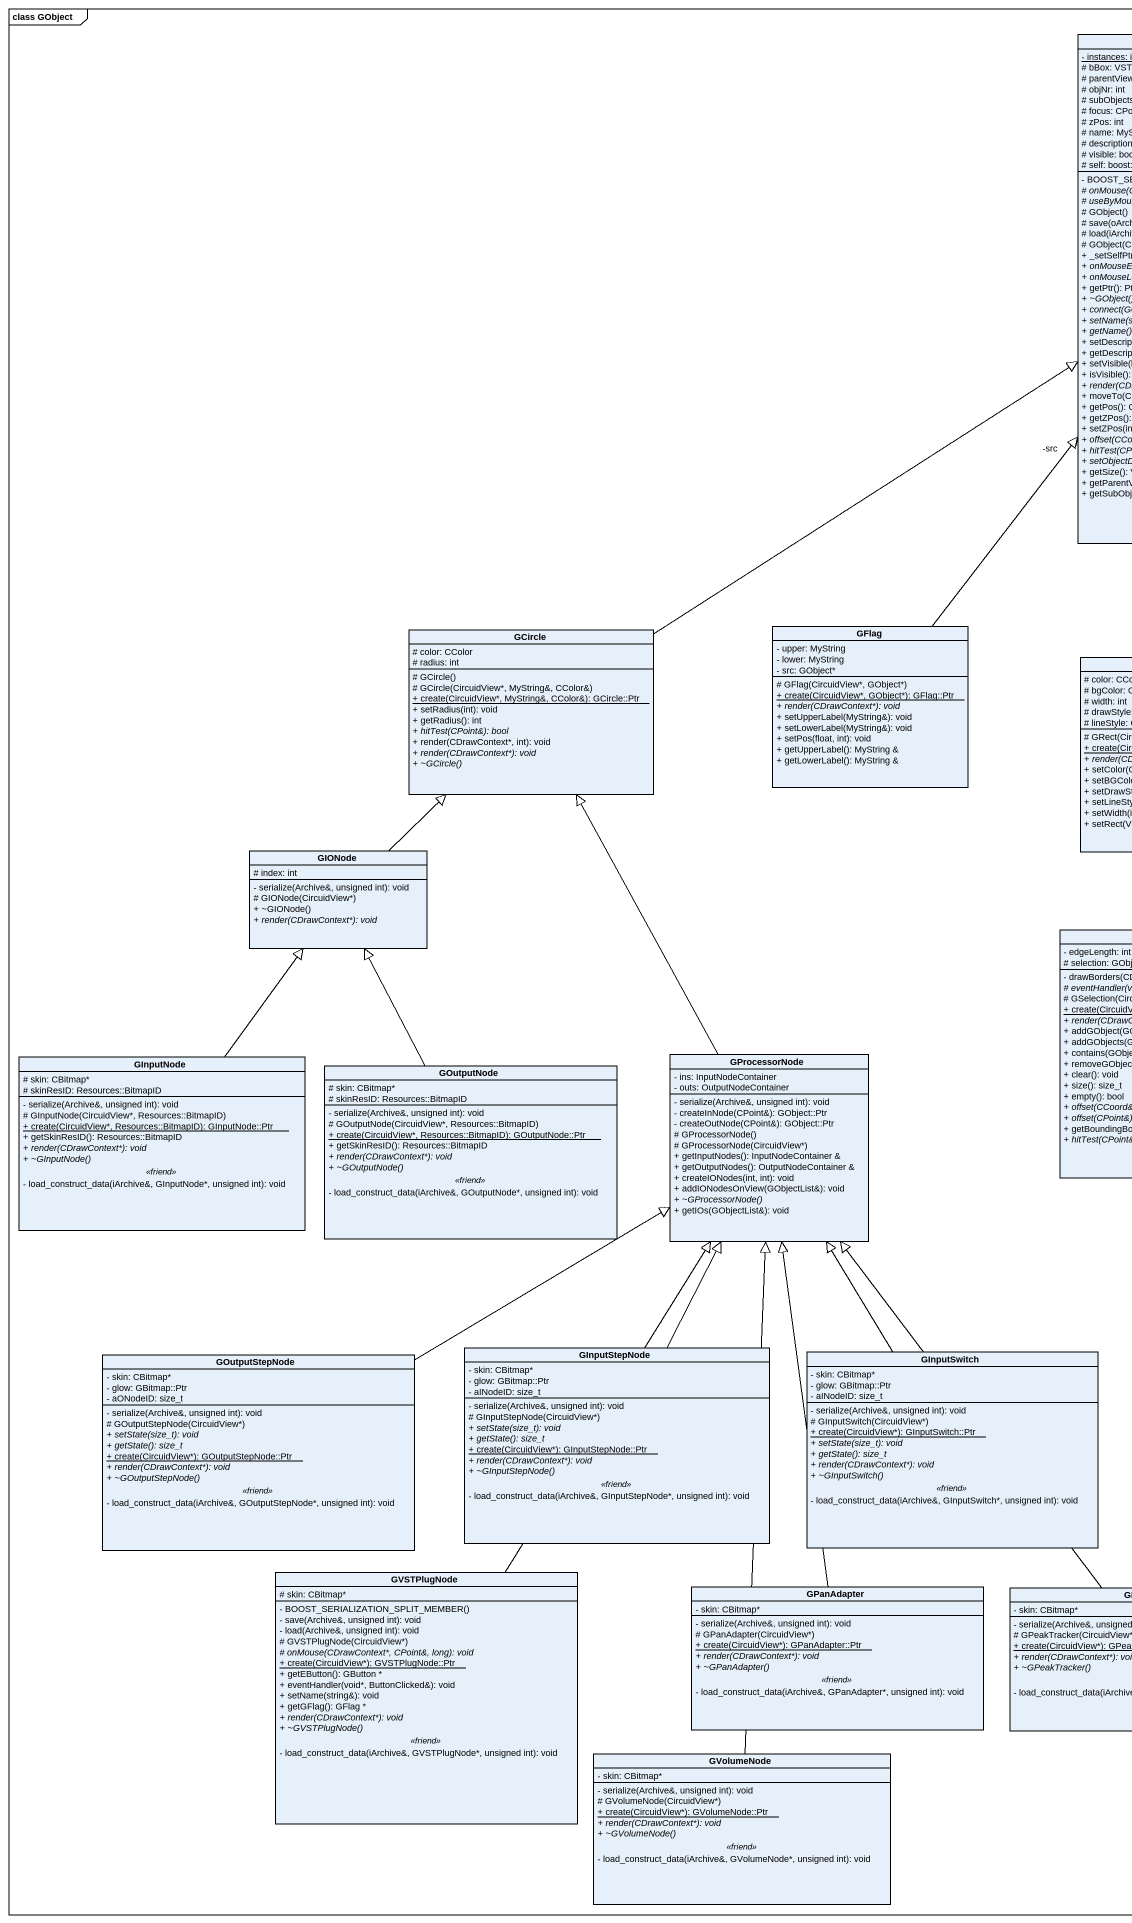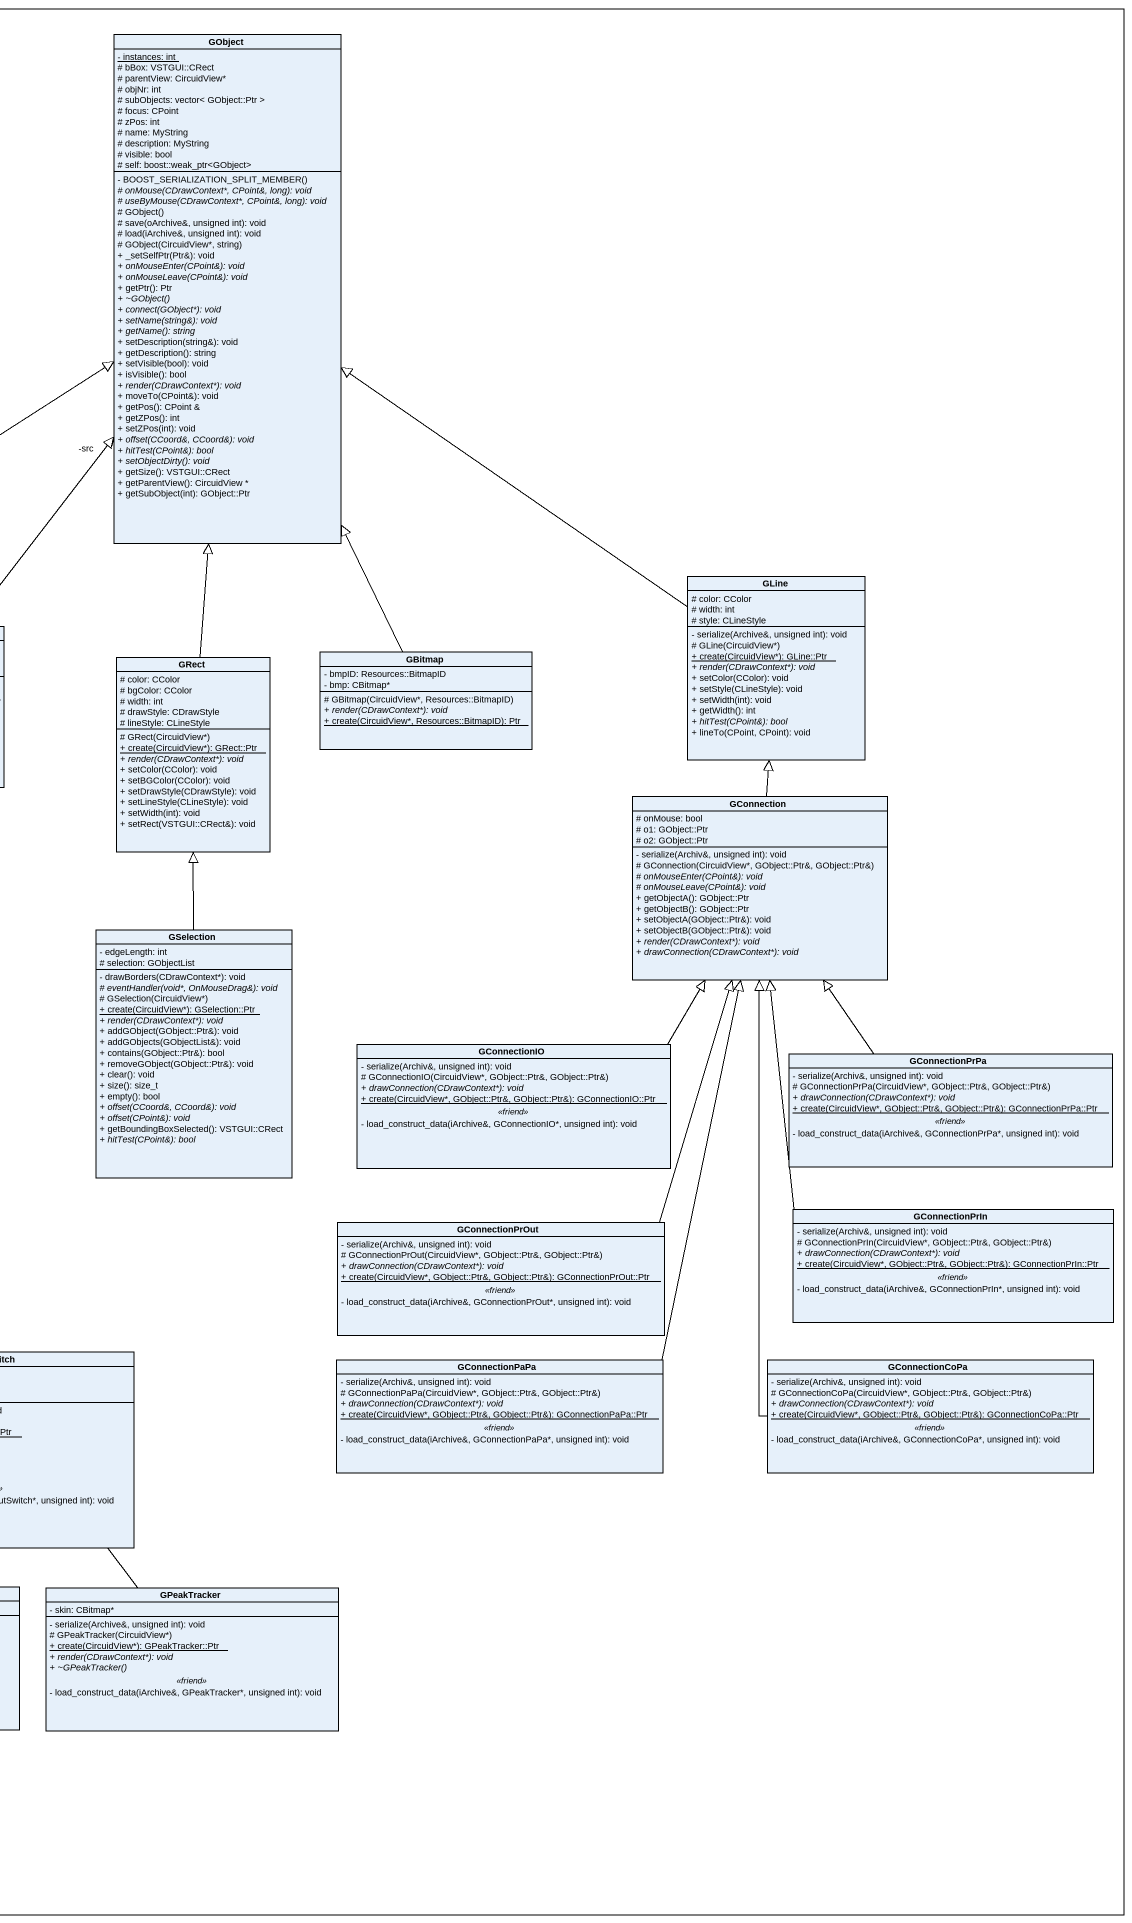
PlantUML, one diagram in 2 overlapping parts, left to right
@startuml
mainframe class GObject
hide circle
hide empty members
skinparam classAttributeIconSize 0
class GObject {
  {static} - instances: int
  # bBox: VSTGUI::CRect
  # parentView: CircuidView*
  # objNr: int
  # subObjects: vector< GObject::Ptr >
  # focus: CPoint
  # zPos: int
  # name: MyString
  # description: MyString
  # visible: bool
  # self: boost::weak_ptr<GObject>
  - BOOST_SERIALIZATION_SPLIT_MEMBER()
  {abstract} # onMouse(CDrawContext*, CPoint&, long): void
  {abstract} # useByMouse(CDrawContext*, CPoint&, long): void
  # GObject()
  # save(oArchive&, unsigned int): void
  # load(iArchive&, unsigned int): void
  # GObject(CircuidView*, string)
  + _setSelfPtr(Ptr&): void
  {abstract} + onMouseEnter(CPoint&): void
  {abstract} + onMouseLeave(CPoint&): void
  + getPtr(): Ptr
  {abstract} + ~GObject()
  {abstract} + connect(GObject*): void
  {abstract} + setName(string&): void
  {abstract} + getName(): string
  + setDescription(string&): void
  + getDescription(): string
  + setVisible(bool): void
  + isVisible(): bool
  {abstract} + render(CDrawContext*): void
  + moveTo(CPoint&): void
  + getPos(): CPoint &
  + getZPos(): int
  + setZPos(int): void
  {abstract} + offset(CCoord&, CCoord&): void
  {abstract} + hitTest(CPoint&): bool
  {abstract} + setObjectDirty(): void
  + getSize(): VSTGUI::CRect
  + getParentView(): CircuidView *
  + getSubObject(int): GObject::Ptr
}
class GLine {
  # color: CColor
  # width: int
  # style: CLineStyle
  - serialize(Archive&, unsigned int): void
  # GLine(CircuidView*)
  {static} + create(CircuidView*): GLine::Ptr
  {abstract} + render(CDrawContext*): void
  + setColor(CColor): void
  + setStyle(CLineStyle): void
  + setWidth(int): void
  + getWidth(): int
  {abstract} + hitTest(CPoint&): bool
  + lineTo(CPoint, CPoint): void
}
class GCircle {
  # color: CColor
  # radius: int
  # GCircle()
  # GCircle(CircuidView*, MyString&, CColor&)
  {static} + create(CircuidView*, MyString&, CColor&): GCircle::Ptr
  + setRadius(int): void
  + getRadius(): int
  {abstract} + hitTest(CPoint&): bool
  + render(CDrawContext*, int): void
  {abstract} + render(CDrawContext*): void
  {abstract} + ~GCircle()
}
class GFlag {
  - upper: MyString
  - lower: MyString
  - src: GObject*
  # GFlag(CircuidView*, GObject*)
  {static} + create(CircuidView*, GObject*): GFlag::Ptr
  {abstract} + render(CDrawContext*): void
  + setUpperLabel(MyString&): void
  + setLowerLabel(MyString&): void
  + setPos(float, int): void
  + getUpperLabel(): MyString &
  + getLowerLabel(): MyString &
}
class GRect {
  # color: CColor
  # bgColor: CColor
  # width: int
  # drawStyle: CDrawStyle
  # lineStyle: CLineStyle
  # GRect(CircuidView*)
  {static} + create(CircuidView*): GRect::Ptr
  {abstract} + render(CDrawContext*): void
  + setColor(CColor): void
  + setBGColor(CColor): void
  + setDrawStyle(CDrawStyle): void
  + setLineStyle(CLineStyle): void
  + setWidth(int): void
  + setRect(VSTGUI::CRect&): void
}
class GBitmap {
  - bmpID: Resources::BitmapID
  - bmp: CBitmap*
  # GBitmap(CircuidView*, Resources::BitmapID)
  {abstract} + render(CDrawContext*): void
  {static} + create(CircuidView*, Resources::BitmapID): Ptr
}
class GConnection {
  # onMouse: bool
  # o1: GObject::Ptr
  # o2: GObject::Ptr
  - serialize(Archiv&, unsigned int): void
  # GConnection(CircuidView*, GObject::Ptr&, GObject::Ptr&)
  {abstract} # onMouseEnter(CPoint&): void
  {abstract} # onMouseLeave(CPoint&): void
  + getObjectA(): GObject::Ptr
  + getObjectB(): GObject::Ptr
  + setObjectA(GObject::Ptr&): void
  + setObjectB(GObject::Ptr&): void
  {abstract} + render(CDrawContext*): void
  {abstract} + drawConnection(CDrawContext*): void
}
class GIONode {
  # index: int
  - serialize(Archive&, unsigned int): void
  # GIONode(CircuidView*)
  + ~GIONode()
  {abstract} + render(CDrawContext*): void
}
class GSelection {
  - edgeLength: int
  # selection: GObjectList
  - drawBorders(CDrawContext*): void
  {abstract} # eventHandler(void*, OnMouseDrag&): void
  # GSelection(CircuidView*)
  {static} + create(CircuidView*): GSelection::Ptr
  {abstract} + render(CDrawContext*): void
  + addGObject(GObject::Ptr&): void
  + addGObjects(GObjectList&): void
  + contains(GObject::Ptr&): bool
  + removeGObject(GObject::Ptr&): void
  + clear(): void
  + size(): size_t
  + empty(): bool
  {abstract} + offset(CCoord&, CCoord&): void
  {abstract} + offset(CPoint&): void
  + getBoundingBoxSelected(): VSTGUI::CRect
  {abstract} + hitTest(CPoint&): bool
}
class GInputNode {
  # skin: CBitmap*
  # skinResID: Resources::BitmapID
  --
  - serialize(Archive&, unsigned int): void
  # GInputNode(CircuidView*, Resources::BitmapID)
  {static} + create(CircuidView*, Resources::BitmapID): GInputNode::Ptr
  + getSkinResID(): Resources::BitmapID
  {abstract} + render(CDrawContext*): void
  {abstract} + ~GInputNode()
  .. <<friend>> ..
  - load_construct_data(iArchive&, GInputNode*, unsigned int): void
}
class GOutputNode {
  # skin: CBitmap*
  # skinResID: Resources::BitmapID
  --
  - serialize(Archive&, unsigned int): void
  # GOutputNode(CircuidView*, Resources::BitmapID)
  {static} + create(CircuidView*, Resources::BitmapID): GOutputNode::Ptr
  + getSkinResID(): Resources::BitmapID
  {abstract} + render(CDrawContext*): void
  {abstract} + ~GOutputNode()
  .. <<friend>> ..
  - load_construct_data(iArchive&, GOutputNode*, unsigned int): void
}
class GProcessorNode {
  - ins: InputNodeContainer
  - outs: OutputNodeContainer
  - serialize(Archive&, unsigned int): void
  - createInNode(CPoint&): GObject::Ptr
  - createOutNode(CPoint&): GObject::Ptr
  # GProcessorNode()
  # GProcessorNode(CircuidView*)
  + getInputNodes(): InputNodeContainer &
  + getOutputNodes(): OutputNodeContainer &
  + createIONodes(int, int): void
  + addIONodesOnView(GObjectList&): void
  {abstract} + ~GProcessorNode()
  + getIOs(GObjectList&): void
}
class GConnectionIO {
  - serialize(Archiv&, unsigned int): void
  # GConnectionIO(CircuidView*, GObject::Ptr&, GObject::Ptr&)
  {abstract} + drawConnection(CDrawContext*): void
  {static} + create(CircuidView*, GObject::Ptr&, GObject::Ptr&): GConnectionIO::Ptr
  .. <<friend>> ..
  - load_construct_data(iArchive&, GConnectionIO*, unsigned int): void
}
class GConnectionPrPa {
  - serialize(Archiv&, unsigned int): void
  # GConnectionPrPa(CircuidView*, GObject::Ptr&, GObject::Ptr&)
  {abstract} + drawConnection(CDrawContext*): void
  {static} + create(CircuidView*, GObject::Ptr&, GObject::Ptr&): GConnectionPrPa::Ptr
  .. <<friend>> ..
  - load_construct_data(iArchive&, GConnectionPrPa*, unsigned int): void
}
class GConnectionPrIn {
  - serialize(Archiv&, unsigned int): void
  # GConnectionPrIn(CircuidView*, GObject::Ptr&, GObject::Ptr&)
  {abstract} + drawConnection(CDrawContext*): void
  {static} + create(CircuidView*, GObject::Ptr&, GObject::Ptr&): GConnectionPrIn::Ptr
  .. <<friend>> ..
  - load_construct_data(iArchive&, GConnectionPrIn*, unsigned int): void
}
class GConnectionPrOut {
  - serialize(Archiv&, unsigned int): void
  # GConnectionPrOut(CircuidView*, GObject::Ptr&, GObject::Ptr&)
  {abstract} + drawConnection(CDrawContext*): void
  {static} + create(CircuidView*, GObject::Ptr&, GObject::Ptr&): GConnectionPrOut::Ptr
  .. <<friend>> ..
  - load_construct_data(iArchive&, GConnectionPrOut*, unsigned int): void
}
class GOutputStepNode {
  - skin: CBitmap*
  - glow: GBitmap::Ptr
  - aONodeID: size_t
  --
  - serialize(Archive&, unsigned int): void
  # GOutputStepNode(CircuidView*)
  {abstract} + setState(size_t): void
  {abstract} + getState(): size_t
  {static} + create(CircuidView*): GOutputStepNode::Ptr
  {abstract} + render(CDrawContext*): void
  {abstract} + ~GOutputStepNode()
  .. <<friend>> ..
  - load_construct_data(iArchive&, GOutputStepNode*, unsigned int): void
}
class GInputStepNode {
  - skin: CBitmap*
  - glow: GBitmap::Ptr
  - aINodeID: size_t
  --
  - serialize(Archive&, unsigned int): void
  # GInputStepNode(CircuidView*)
  {abstract} + setState(size_t): void
  {abstract} + getState(): size_t
  {static} + create(CircuidView*): GInputStepNode::Ptr
  {abstract} + render(CDrawContext*): void
  {abstract} + ~GInputStepNode()
  .. <<friend>> ..
  - load_construct_data(iArchive&, GInputStepNode*, unsigned int): void
}
class GInputSwitch {
  - skin: CBitmap*
  - glow: GBitmap::Ptr
  - aINodeID: size_t
  --
  - serialize(Archive&, unsigned int): void
  # GInputSwitch(CircuidView*)
  {static} + create(CircuidView*): GInputSwitch::Ptr
  {abstract} + setState(size_t): void
  {abstract} + getState(): size_t
  {abstract} + render(CDrawContext*): void
  {abstract} + ~GInputSwitch()
  .. <<friend>> ..
  - load_construct_data(iArchive&, GInputSwitch*, unsigned int): void
}
class GConnectionPaPa {
  - serialize(Archiv&, unsigned int): void
  # GConnectionPaPa(CircuidView*, GObject::Ptr&, GObject::Ptr&)
  {abstract} + drawConnection(CDrawContext*): void
  {static} + create(CircuidView*, GObject::Ptr&, GObject::Ptr&): GConnectionPaPa::Ptr
  .. <<friend>> ..
  - load_construct_data(iArchive&, GConnectionPaPa*, unsigned int): void
}
class GConnectionCoPa {
  - serialize(Archiv&, unsigned int): void
  # GConnectionCoPa(CircuidView*, GObject::Ptr&, GObject::Ptr&)
  {abstract} + drawConnection(CDrawContext*): void
  {static} + create(CircuidView*, GObject::Ptr&, GObject::Ptr&): GConnectionCoPa::Ptr
  .. <<friend>> ..
  - load_construct_data(iArchive&, GConnectionCoPa*, unsigned int): void
}
class GVSTPlugNode {
  # skin: CBitmap*
  --
  - BOOST_SERIALIZATION_SPLIT_MEMBER()
  - save(Archive&, unsigned int): void
  - load(Archive&, unsigned int): void
  # GVSTPlugNode(CircuidView*)
  {abstract} # onMouse(CDrawContext*, CPoint&, long): void
  {static} + create(CircuidView*): GVSTPlugNode::Ptr
  + getEButton(): GButton *
  + eventHandler(void*, ButtonClicked&): void
  + setName(string&): void
  + getGFlag(): GFlag *
  {abstract} + render(CDrawContext*): void
  {abstract} + ~GVSTPlugNode()
  .. <<friend>> ..
  - load_construct_data(iArchive&, GVSTPlugNode*, unsigned int): void
}
class GPanAdapter {
  - skin: CBitmap*
  --
  - serialize(Archive&, unsigned int): void
  # GPanAdapter(CircuidView*)
  {static} + create(CircuidView*): GPanAdapter::Ptr
  {abstract} + render(CDrawContext*): void
  {abstract} + ~GPanAdapter()
  .. <<friend>> ..
  - load_construct_data(iArchive&, GPanAdapter*, unsigned int): void
}
class GPeakTracker {
  - skin: CBitmap*
  --
  - serialize(Archive&, unsigned int): void
  # GPeakTracker(CircuidView*)
  {static} + create(CircuidView*): GPeakTracker::Ptr
  {abstract} + render(CDrawContext*): void
  {abstract} + ~GPeakTracker()
  .. <<friend>> ..
  - load_construct_data(iArchive&, GPeakTracker*, unsigned int): void
}
class GVolumeNode {
  - skin: CBitmap*
  --
  - serialize(Archive&, unsigned int): void
  # GVolumeNode(CircuidView*)
  {static} + create(CircuidView*): GVolumeNode::Ptr
  {abstract} + render(CDrawContext*): void
  {abstract} + ~GVolumeNode()
  .. <<friend>> ..
  - load_construct_data(iArchive&, GVolumeNode*, unsigned int): void
}
GLine -up-|> GObject
GCircle -up-|> GObject
GFlag -up-> "-src" GObject
GFlag -up-|> GObject
GRect -up-|> GObject
GBitmap -up-|> GObject
GConnection -up-|> GLine
GIONode -up-|> GCircle
GSelection -up-|> GRect
GInputNode -up-|> GIONode
GOutputNode -up-|> GIONode
GProcessorNode -up-|> GCircle
GConnectionIO -up-|> GConnection
GConnectionPrPa -up-|> GConnection
GConnectionPrIn -up-|> GConnection
GConnectionPrOut -up-|> GConnection
GOutputStepNode -right-|> GProcessorNode
GInputStepNode -up-|> GProcessorNode
GInputSwitch -up-|> GProcessorNode
GConnectionPaPa -up-|> GConnection
GConnectionCoPa -up-|> GConnection
GVSTPlugNode -up-|> GProcessorNode
GPanAdapter -up-|> GProcessorNode
GPeakTracker -up-|> GProcessorNode
GVolumeNode -up-|> GProcessorNode
@enduml
